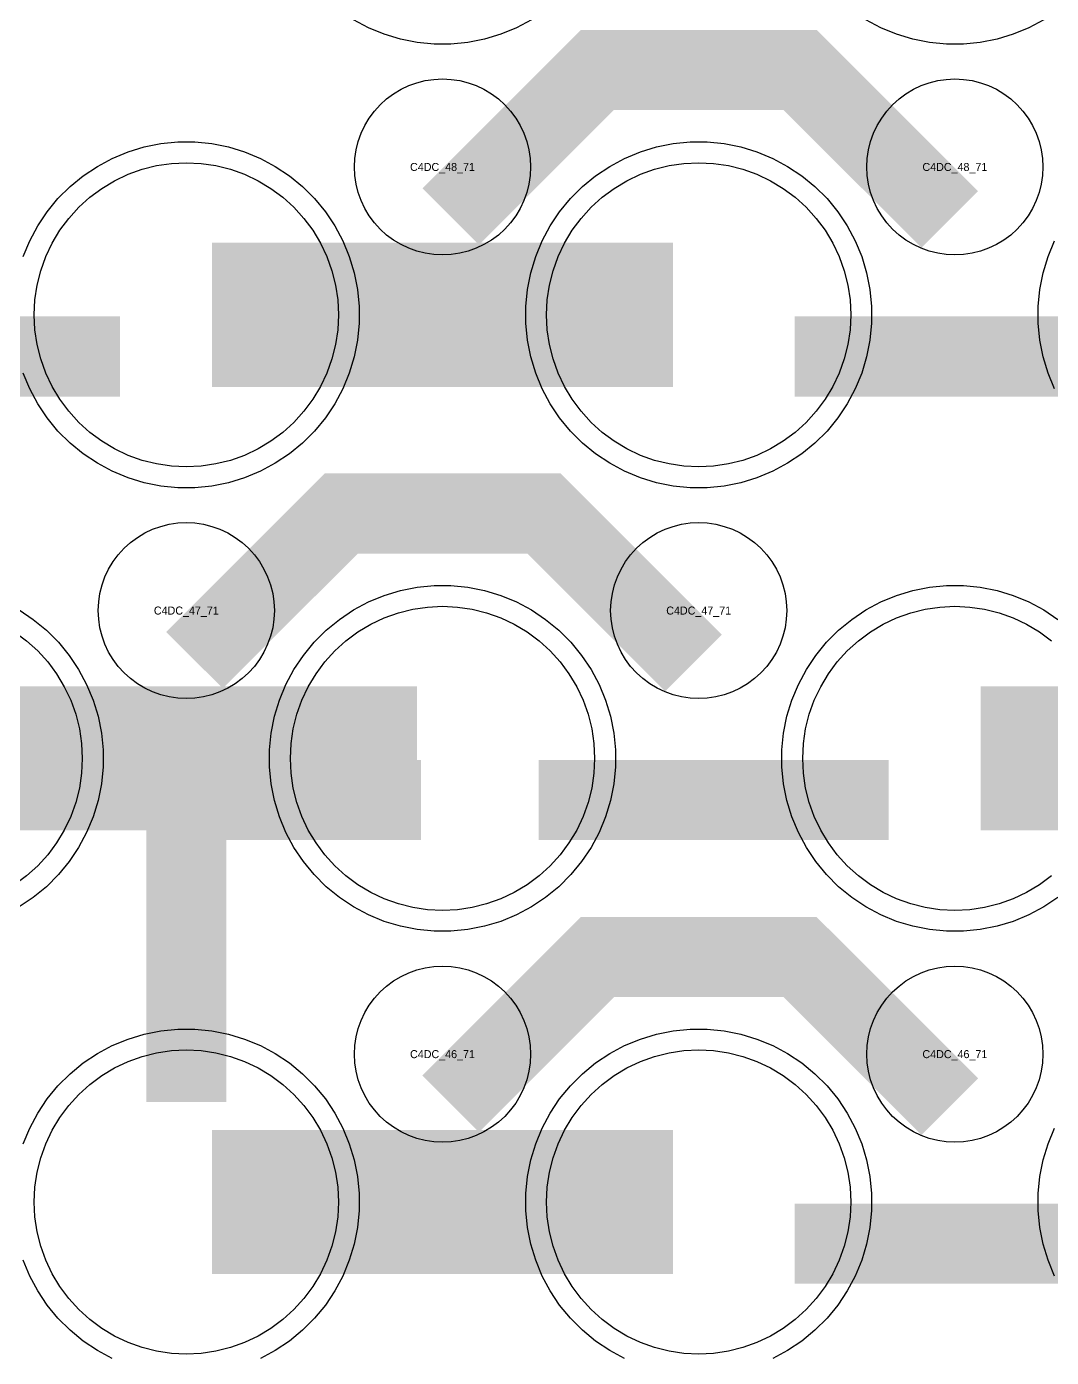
# Model space of a CAD drawing. Extents: x -11880 to 11880, y -14992 to 14992.
# Drawn here: x 10670.1 to 10990.1, y -8514.2 to -8098.5 of the extents above; entities that cross this region are included whole.
import ezdxf
from ezdxf.enums import TextEntityAlignment as Align

# ---------------------------------------------------------------- set-up
doc = ezdxf.new("R2010")
doc.units = 0
doc.header["$MEASUREMENT"] = 0
for name, color, linetype in [('GDS_775_DT_237', 138, 'CONTINUOUS'), ('RDL1_FS', 34, 'CONTINUOUS'), ('RDL_BS', 160, 'CONTINUOUS')]:
    doc.layers.add(name, color=color, linetype=linetype)

msp = doc.modelspace()

# ---------------------------------------------------------------- linework, layer by layer
at = {"layer": 'RDL1_FS'}
for points in [[(10720, -8235.999), (10715.343, -8235.77), (10710.732, -8235.086), (10706.209, -8233.954), (10701.819, -8232.382), (10697.605, -8230.39), (10693.605, -8227.992), (10689.86, -8225.214), (10686.406, -8222.084), (10683.276, -8218.63), (10680.498, -8214.885), (10678.1, -8210.885), (10676.108, -8206.671), (10674.536, -8202.281), (10673.404, -8197.758), (10672.72, -8193.147), (10672.491, -8188.49), (10672.72, -8183.833), (10673.404, -8179.222), (10674.536, -8174.699), (10676.108, -8170.309), (10678.1, -8166.095), (10680.498, -8162.095), (10683.276, -8158.35), (10686.406, -8154.896), (10689.86, -8151.766), (10693.605, -8148.988), (10697.605, -8146.59), (10701.819, -8144.598), (10706.209, -8143.026), (10710.732, -8141.894), (10715.343, -8141.21), (10720, -8140.981), (10724.657, -8141.21), (10729.268, -8141.894), (10733.791, -8143.026), (10738.181, -8144.598), (10742.395, -8146.59), (10746.395, -8148.988), (10750.14, -8151.766), (10753.594, -8154.896), (10756.724, -8158.35), (10759.502, -8162.095), (10761.9, -8166.095), (10763.892, -8170.309), (10765.464, -8174.699), (10766.596, -8179.222), (10767.28, -8183.833), (10767.509, -8188.49), (10767.28, -8193.147), (10766.596, -8197.758), (10765.464, -8202.281), (10763.892, -8206.671), (10761.9, -8210.885), (10759.502, -8214.885), (10756.724, -8218.63), (10753.594, -8222.084), (10750.14, -8225.214), (10746.395, -8227.992), (10742.395, -8230.39), (10738.181, -8232.382), (10733.791, -8233.954), (10729.268, -8235.086), (10724.657, -8235.77)], [(10880, -8235.999), (10875.343, -8235.77), (10870.732, -8235.086), (10866.209, -8233.954), (10861.819, -8232.382), (10857.605, -8230.39), (10853.605, -8227.992), (10849.86, -8225.214), (10846.406, -8222.084), (10843.276, -8218.63), (10840.498, -8214.885), (10838.1, -8210.885), (10836.108, -8206.671), (10834.536, -8202.281), (10833.404, -8197.758), (10832.72, -8193.147), (10832.491, -8188.49), (10832.72, -8183.833), (10833.404, -8179.222), (10834.536, -8174.699), (10836.108, -8170.309), (10838.1, -8166.095), (10840.498, -8162.095), (10843.276, -8158.35), (10846.406, -8154.896), (10849.86, -8151.766), (10853.605, -8148.988), (10857.605, -8146.59), (10861.819, -8144.598), (10866.209, -8143.026), (10870.732, -8141.894), (10875.343, -8141.21), (10880, -8140.981), (10884.657, -8141.21), (10889.268, -8141.894), (10893.791, -8143.026), (10898.181, -8144.598), (10902.395, -8146.59), (10906.395, -8148.988), (10910.14, -8151.766), (10913.594, -8154.896), (10916.724, -8158.35), (10919.502, -8162.095), (10921.9, -8166.095), (10923.892, -8170.309), (10925.464, -8174.699), (10926.596, -8179.222), (10927.28, -8183.833), (10927.509, -8188.49), (10927.28, -8193.147), (10926.596, -8197.758), (10925.464, -8202.281), (10923.892, -8206.671), (10921.9, -8210.885), (10919.502, -8214.885), (10916.724, -8218.63), (10913.594, -8222.084), (10910.14, -8225.214), (10906.395, -8227.992), (10902.395, -8230.39), (10898.181, -8232.382), (10893.791, -8233.954), (10889.268, -8235.086), (10884.657, -8235.77)]]:
    msp.add_lwpolyline(points, close=True, dxfattribs=at)
for points in [[(10728.002, -8188.49, 45, 45, 0), (10800.002, -8188.49, 45, 45, 0)], [(10800.002, -8188.49, 45, 45, 0), (10872.002, -8188.49, 45, 45, 0)]]:
    msp.add_lwpolyline(points, format="xyseb", dxfattribs=at)
at = {"layer": 'RDL1_FS', "color": 241, "true_color": 0xf7abae}
for points in [[(10800, -8374.564), (10795.343, -8374.335), (10790.732, -8373.651), (10786.209, -8372.519), (10781.819, -8370.947), (10777.605, -8368.955), (10773.605, -8366.557), (10769.86, -8363.779), (10766.406, -8360.649), (10763.276, -8357.195), (10760.498, -8353.45), (10758.1, -8349.45), (10756.108, -8345.236), (10754.536, -8340.846), (10753.404, -8336.323), (10752.72, -8331.712), (10752.491, -8327.055), (10752.72, -8322.398), (10753.404, -8317.787), (10754.536, -8313.264), (10756.108, -8308.874), (10758.1, -8304.66), (10760.498, -8300.66), (10763.276, -8296.915), (10766.406, -8293.461), (10769.86, -8290.331), (10773.605, -8287.553), (10777.605, -8285.155), (10781.819, -8283.163), (10786.209, -8281.591), (10790.732, -8280.459), (10795.343, -8279.775), (10800, -8279.546), (10804.657, -8279.775), (10809.268, -8280.459), (10813.791, -8281.591), (10818.181, -8283.163), (10822.395, -8285.155), (10826.395, -8287.553), (10830.14, -8290.331), (10833.594, -8293.461), (10836.724, -8296.915), (10839.502, -8300.66), (10841.9, -8304.66), (10843.892, -8308.874), (10845.464, -8313.264), (10846.596, -8317.787), (10847.28, -8322.398), (10847.509, -8327.055), (10847.28, -8331.712), (10846.596, -8336.323), (10845.464, -8340.846), (10843.892, -8345.236), (10841.9, -8349.45), (10839.502, -8353.45), (10836.724, -8357.195), (10833.594, -8360.649), (10830.14, -8363.779), (10826.395, -8366.557), (10822.395, -8368.955), (10818.181, -8370.947), (10813.791, -8372.519), (10809.268, -8373.651), (10804.657, -8374.335)], [(10720, -8513.124), (10715.343, -8512.895), (10710.732, -8512.211), (10706.209, -8511.079), (10701.819, -8509.507), (10697.605, -8507.515), (10693.605, -8505.117), (10689.86, -8502.339), (10686.406, -8499.209), (10683.276, -8495.755), (10680.498, -8492.01), (10678.1, -8488.01), (10676.108, -8483.796), (10674.536, -8479.406), (10673.404, -8474.883), (10672.72, -8470.272), (10672.491, -8465.615), (10672.72, -8460.958), (10673.404, -8456.347), (10674.536, -8451.824), (10676.108, -8447.434), (10678.1, -8443.22), (10680.498, -8439.22), (10683.276, -8435.475), (10686.406, -8432.021), (10689.86, -8428.891), (10693.605, -8426.113), (10697.605, -8423.715), (10701.819, -8421.723), (10706.209, -8420.151), (10710.732, -8419.019), (10715.343, -8418.335), (10720, -8418.106), (10724.657, -8418.335), (10729.268, -8419.019), (10733.791, -8420.151), (10738.181, -8421.723), (10742.395, -8423.715), (10746.395, -8426.113), (10750.14, -8428.891), (10753.594, -8432.021), (10756.724, -8435.475), (10759.502, -8439.22), (10761.9, -8443.22), (10763.892, -8447.434), (10765.464, -8451.824), (10766.596, -8456.347), (10767.28, -8460.958), (10767.509, -8465.615), (10767.28, -8470.272), (10766.596, -8474.883), (10765.464, -8479.406), (10763.892, -8483.796), (10761.9, -8488.01), (10759.502, -8492.01), (10756.724, -8495.755), (10753.594, -8499.209), (10750.14, -8502.339), (10746.395, -8505.117), (10742.395, -8507.515), (10738.181, -8509.507), (10733.791, -8511.079), (10729.268, -8512.211), (10724.657, -8512.895)], [(10880, -8513.124), (10875.343, -8512.895), (10870.732, -8512.211), (10866.209, -8511.079), (10861.819, -8509.507), (10857.605, -8507.515), (10853.605, -8505.117), (10849.86, -8502.339), (10846.406, -8499.209), (10843.276, -8495.755), (10840.498, -8492.01), (10838.1, -8488.01), (10836.108, -8483.796), (10834.536, -8479.406), (10833.404, -8474.883), (10832.72, -8470.272), (10832.491, -8465.615), (10832.72, -8460.958), (10833.404, -8456.347), (10834.536, -8451.824), (10836.108, -8447.434), (10838.1, -8443.22), (10840.498, -8439.22), (10843.276, -8435.475), (10846.406, -8432.021), (10849.86, -8428.891), (10853.605, -8426.113), (10857.605, -8423.715), (10861.819, -8421.723), (10866.209, -8420.151), (10870.732, -8419.019), (10875.343, -8418.335), (10880, -8418.106), (10884.657, -8418.335), (10889.268, -8419.019), (10893.791, -8420.151), (10898.181, -8421.723), (10902.395, -8423.715), (10906.395, -8426.113), (10910.14, -8428.891), (10913.594, -8432.021), (10916.724, -8435.475), (10919.502, -8439.22), (10921.9, -8443.22), (10923.892, -8447.434), (10925.464, -8451.824), (10926.596, -8456.347), (10927.28, -8460.958), (10927.509, -8465.615), (10927.28, -8470.272), (10926.596, -8474.883), (10925.464, -8479.406), (10923.892, -8483.796), (10921.9, -8488.01), (10919.502, -8492.01), (10916.724, -8495.755), (10913.594, -8499.209), (10910.14, -8502.339), (10906.395, -8505.117), (10902.395, -8507.515), (10898.181, -8509.507), (10893.791, -8511.079), (10889.268, -8512.211), (10884.657, -8512.895)]]:
    msp.add_lwpolyline(points, close=True, dxfattribs=at)
for points in [[(10990.14, -8363.779), (10986.395, -8366.557), (10982.395, -8368.955), (10978.181, -8370.947), (10973.791, -8372.519), (10969.268, -8373.651), (10964.657, -8374.335), (10960, -8374.564), (10955.343, -8374.335), (10950.732, -8373.651), (10946.209, -8372.519), (10941.819, -8370.947), (10937.605, -8368.955), (10933.605, -8366.557), (10929.86, -8363.779), (10926.406, -8360.649), (10923.276, -8357.195), (10920.498, -8353.45), (10918.1, -8349.45), (10916.108, -8345.236), (10914.536, -8340.846), (10913.404, -8336.323), (10912.72, -8331.712), (10912.491, -8327.055), (10912.72, -8322.398), (10913.404, -8317.787), (10914.536, -8313.264), (10916.108, -8308.874), (10918.1, -8304.66), (10920.498, -8300.66), (10923.276, -8296.915), (10926.406, -8293.461), (10929.86, -8290.331), (10933.605, -8287.553), (10937.605, -8285.155), (10941.819, -8283.163), (10946.209, -8281.591), (10950.732, -8280.459), (10955.343, -8279.775), (10960, -8279.546), (10964.657, -8279.775), (10969.268, -8280.459), (10973.791, -8281.591), (10978.181, -8283.163), (10982.395, -8285.155), (10986.395, -8287.553), (10990.14, -8290.331)], [(10666.395, -8287.553), (10670.14, -8290.331), (10673.594, -8293.461), (10676.724, -8296.915), (10679.502, -8300.66), (10681.9, -8304.66), (10683.892, -8308.874), (10685.464, -8313.264), (10686.596, -8317.787), (10687.28, -8322.398), (10687.509, -8327.055), (10687.28, -8331.712), (10686.596, -8336.323), (10685.464, -8340.846), (10683.892, -8345.236), (10681.9, -8349.45), (10679.502, -8353.45), (10676.724, -8357.195), (10673.594, -8360.649), (10670.14, -8363.779), (10666.395, -8366.557)]]:
    msp.add_lwpolyline(points, dxfattribs=at)
for points in [[(10648.002, -8327.055, 45, 45, 0), (10720.002, -8327.055, 45, 45, 0)], [(10720.002, -8327.055, 45, 45, 0), (10792.002, -8327.055, 45, 45, 0)], [(10968.002, -8327.055, 45, 45, 0), (11040.002, -8327.055, 45, 45, 0)], [(10728.002, -8465.615, 45, 45, 0), (10800.002, -8465.615, 45, 45, 0)], [(10800.002, -8465.615, 45, 45, 0), (10872.002, -8465.615, 45, 45, 0)]]:
    msp.add_lwpolyline(points, format="xyseb", dxfattribs=at)
at = {"layer": 'RDL_BS'}
for points in [[(10827.777, -8096.308), (10823.115, -8098.8), (10818.205, -8100.831), (10813.165, -8102.362), (10807.938, -8103.408), (10802.644, -8103.925), (10797.356, -8103.925), (10792.062, -8103.408), (10786.835, -8102.362), (10781.795, -8100.831), (10776.885, -8098.8), (10772.223, -8096.308)], [(10987.777, -8096.308), (10983.115, -8098.8), (10978.205, -8100.831), (10973.165, -8102.362), (10967.938, -8103.408), (10962.644, -8103.925), (10957.356, -8103.925), (10952.062, -8103.408), (10946.835, -8102.362), (10941.795, -8100.831), (10936.885, -8098.8), (10932.223, -8096.308)], [(10669.094, -8170.285), (10671.125, -8165.375), (10673.617, -8160.713), (10676.564, -8156.299), (10679.926, -8152.198), (10683.708, -8148.416), (10687.809, -8145.054), (10692.223, -8142.107), (10696.885, -8139.615), (10701.795, -8137.584), (10706.835, -8136.053), (10712.062, -8135.007), (10717.356, -8134.49), (10722.644, -8134.49), (10727.938, -8135.007), (10733.165, -8136.053), (10738.205, -8137.584), (10743.115, -8139.615), (10747.777, -8142.107), (10752.191, -8145.054), (10756.292, -8148.416), (10760.074, -8152.198), (10763.436, -8156.299), (10766.383, -8160.713), (10768.875, -8165.375), (10770.906, -8170.285), (10772.437, -8175.325), (10773.483, -8180.552), (10774, -8185.846), (10774, -8191.134), (10773.483, -8196.428), (10772.437, -8201.655), (10770.906, -8206.695), (10768.875, -8211.605), (10766.383, -8216.267), (10763.436, -8220.681), (10760.074, -8224.782), (10756.292, -8228.564), (10752.191, -8231.926), (10747.777, -8234.873), (10743.115, -8237.365), (10738.205, -8239.396), (10733.165, -8240.927), (10727.938, -8241.973), (10722.644, -8242.49), (10717.356, -8242.49), (10712.062, -8241.973), (10706.835, -8240.927), (10701.795, -8239.396), (10696.885, -8237.365), (10692.223, -8234.873), (10687.809, -8231.926), (10683.708, -8228.564), (10679.926, -8224.782), (10676.564, -8220.681), (10673.617, -8216.267), (10671.125, -8211.605), (10669.094, -8206.695)], [(10991.125, -8211.605), (10989.094, -8206.695), (10987.563, -8201.655), (10986.517, -8196.428), (10986, -8191.134), (10986, -8185.846), (10986.517, -8180.552), (10987.563, -8175.325), (10989.094, -8170.285), (10991.125, -8165.375)]]:
    msp.add_lwpolyline(points, dxfattribs=at)
for points in [[(10802.562, -8157.804, 25, 25, 0), (10848.377, -8111.989, 25, 25, 0), (10881.93, -8111.989, 25, 25, 0)], [(10958.401, -8158.703, 25, 25, 0), (10911.687, -8111.989, 25, 25, 0), (10881.929, -8111.989, 25, 25, 0)], [(10590.016, -8201.503, 25, 25, 0), (10699.281, -8201.503, 25, 25, 0)], [(10910.016, -8201.503, 25, 25, 0), (11019.281, -8201.503, 25, 25, 0)], [(10722.562, -8296.369, 25, 25, 0), (10768.377, -8250.554, 25, 25, 0), (10801.93, -8250.554, 25, 25, 0)], [(10878.401, -8297.268, 25, 25, 0), (10831.687, -8250.554, 25, 25, 0), (10801.929, -8250.554, 25, 25, 0)], [(10802.562, -8434.929, 25, 25, 0), (10848.377, -8389.114, 25, 25, 0), (10881.93, -8389.114, 25, 25, 0)], [(10958.401, -8435.828, 25, 25, 0), (10911.687, -8389.114, 25, 25, 0), (10881.929, -8389.114, 25, 25, 0)]]:
    msp.add_lwpolyline(points, format="xyseb", dxfattribs=at)
for points in [[(10800, -8169.796), (10797.307, -8169.664), (10794.635, -8169.268), (10792.016, -8168.611), (10789.481, -8167.704), (10787.044, -8166.552), (10784.72, -8165.159), (10782.557, -8163.556), (10780.558, -8161.744), (10778.746, -8159.745), (10777.143, -8157.582), (10775.75, -8155.258), (10774.598, -8152.821), (10773.691, -8150.286), (10773.034, -8147.667), (10772.638, -8144.995), (10772.506, -8142.302), (10772.638, -8139.609), (10773.034, -8136.937), (10773.691, -8134.318), (10774.598, -8131.783), (10775.75, -8129.346), (10777.143, -8127.022), (10778.746, -8124.859), (10780.558, -8122.86), (10782.557, -8121.048), (10784.72, -8119.445), (10787.044, -8118.052), (10789.481, -8116.9), (10792.016, -8115.993), (10794.635, -8115.336), (10797.307, -8114.94), (10800, -8114.808), (10802.693, -8114.94), (10805.365, -8115.336), (10807.984, -8115.993), (10810.519, -8116.9), (10812.956, -8118.052), (10815.28, -8119.445), (10817.443, -8121.048), (10819.442, -8122.86), (10821.254, -8124.859), (10822.857, -8127.022), (10824.25, -8129.346), (10825.402, -8131.783), (10826.309, -8134.318), (10826.966, -8136.937), (10827.362, -8139.609), (10827.494, -8142.302), (10827.362, -8144.995), (10826.966, -8147.667), (10826.309, -8150.286), (10825.402, -8152.821), (10824.25, -8155.258), (10822.857, -8157.582), (10821.254, -8159.745), (10819.442, -8161.744), (10817.443, -8163.556), (10815.28, -8165.159), (10812.956, -8166.552), (10810.519, -8167.704), (10807.984, -8168.611), (10805.365, -8169.268), (10802.693, -8169.664)], [(10960, -8169.796), (10957.307, -8169.664), (10954.635, -8169.268), (10952.016, -8168.611), (10949.481, -8167.704), (10947.044, -8166.552), (10944.72, -8165.159), (10942.557, -8163.556), (10940.558, -8161.744), (10938.746, -8159.745), (10937.143, -8157.582), (10935.75, -8155.258), (10934.598, -8152.821), (10933.691, -8150.286), (10933.034, -8147.667), (10932.638, -8144.995), (10932.506, -8142.302), (10932.638, -8139.609), (10933.034, -8136.937), (10933.691, -8134.318), (10934.598, -8131.783), (10935.75, -8129.346), (10937.143, -8127.022), (10938.746, -8124.859), (10940.558, -8122.86), (10942.557, -8121.048), (10944.72, -8119.445), (10947.044, -8118.052), (10949.481, -8116.9), (10952.016, -8115.993), (10954.635, -8115.336), (10957.307, -8114.94), (10960, -8114.808), (10962.693, -8114.94), (10965.365, -8115.336), (10967.984, -8115.993), (10970.519, -8116.9), (10972.956, -8118.052), (10975.28, -8119.445), (10977.443, -8121.048), (10979.442, -8122.86), (10981.254, -8124.859), (10982.857, -8127.022), (10984.25, -8129.346), (10985.402, -8131.783), (10986.309, -8134.318), (10986.966, -8136.937), (10987.362, -8139.609), (10987.494, -8142.302), (10987.362, -8144.995), (10986.966, -8147.667), (10986.309, -8150.286), (10985.402, -8152.821), (10984.25, -8155.258), (10982.857, -8157.582), (10981.254, -8159.745), (10979.442, -8161.744), (10977.443, -8163.556), (10975.28, -8165.159), (10972.956, -8166.552), (10970.519, -8167.704), (10967.984, -8168.611), (10965.365, -8169.268), (10962.693, -8169.664)], [(10877.356, -8242.49), (10872.062, -8241.973), (10866.835, -8240.927), (10861.795, -8239.396), (10856.885, -8237.365), (10852.223, -8234.873), (10847.809, -8231.926), (10843.708, -8228.564), (10839.926, -8224.782), (10836.564, -8220.681), (10833.617, -8216.267), (10831.125, -8211.605), (10829.094, -8206.695), (10827.563, -8201.655), (10826.517, -8196.428), (10826, -8191.134), (10826, -8185.846), (10826.517, -8180.552), (10827.563, -8175.325), (10829.094, -8170.285), (10831.125, -8165.375), (10833.617, -8160.713), (10836.564, -8156.299), (10839.926, -8152.198), (10843.708, -8148.416), (10847.809, -8145.054), (10852.223, -8142.107), (10856.885, -8139.615), (10861.795, -8137.584), (10866.835, -8136.053), (10872.062, -8135.007), (10877.356, -8134.49), (10882.644, -8134.49), (10887.938, -8135.007), (10893.165, -8136.053), (10898.205, -8137.584), (10903.115, -8139.615), (10907.777, -8142.107), (10912.191, -8145.054), (10916.292, -8148.416), (10920.074, -8152.198), (10923.436, -8156.299), (10926.383, -8160.713), (10928.875, -8165.375), (10930.906, -8170.285), (10932.437, -8175.325), (10933.483, -8180.552), (10934, -8185.846), (10934, -8191.134), (10933.483, -8196.428), (10932.437, -8201.655), (10930.906, -8206.695), (10928.875, -8211.605), (10926.383, -8216.267), (10923.436, -8220.681), (10920.074, -8224.782), (10916.292, -8228.564), (10912.191, -8231.926), (10907.777, -8234.873), (10903.115, -8237.365), (10898.205, -8239.396), (10893.165, -8240.927), (10887.938, -8241.973), (10882.644, -8242.49)], [(10720, -8308.361), (10717.307, -8308.229), (10714.635, -8307.833), (10712.016, -8307.176), (10709.481, -8306.269), (10707.044, -8305.117), (10704.72, -8303.724), (10702.557, -8302.121), (10700.558, -8300.309), (10698.746, -8298.31), (10697.143, -8296.147), (10695.75, -8293.823), (10694.598, -8291.386), (10693.691, -8288.851), (10693.034, -8286.232), (10692.638, -8283.56), (10692.506, -8280.867), (10692.638, -8278.174), (10693.034, -8275.502), (10693.691, -8272.883), (10694.598, -8270.348), (10695.75, -8267.911), (10697.143, -8265.587), (10698.746, -8263.424), (10700.558, -8261.425), (10702.557, -8259.613), (10704.72, -8258.01), (10707.044, -8256.617), (10709.481, -8255.465), (10712.016, -8254.558), (10714.635, -8253.901), (10717.307, -8253.505), (10720, -8253.373), (10722.693, -8253.505), (10725.365, -8253.901), (10727.984, -8254.558), (10730.519, -8255.465), (10732.956, -8256.617), (10735.28, -8258.01), (10737.443, -8259.613), (10739.442, -8261.425), (10741.254, -8263.424), (10742.857, -8265.587), (10744.25, -8267.911), (10745.402, -8270.348), (10746.309, -8272.883), (10746.966, -8275.502), (10747.362, -8278.174), (10747.494, -8280.867), (10747.362, -8283.56), (10746.966, -8286.232), (10746.309, -8288.851), (10745.402, -8291.386), (10744.25, -8293.823), (10742.857, -8296.147), (10741.254, -8298.31), (10739.442, -8300.309), (10737.443, -8302.121), (10735.28, -8303.724), (10732.956, -8305.117), (10730.519, -8306.269), (10727.984, -8307.176), (10725.365, -8307.833), (10722.693, -8308.229)], [(10880, -8308.361), (10877.307, -8308.229), (10874.635, -8307.833), (10872.016, -8307.176), (10869.481, -8306.269), (10867.044, -8305.117), (10864.72, -8303.724), (10862.557, -8302.121), (10860.558, -8300.309), (10858.746, -8298.31), (10857.143, -8296.147), (10855.75, -8293.823), (10854.598, -8291.386), (10853.691, -8288.851), (10853.034, -8286.232), (10852.638, -8283.56), (10852.506, -8280.867), (10852.638, -8278.174), (10853.034, -8275.502), (10853.691, -8272.883), (10854.598, -8270.348), (10855.75, -8267.911), (10857.143, -8265.587), (10858.746, -8263.424), (10860.558, -8261.425), (10862.557, -8259.613), (10864.72, -8258.01), (10867.044, -8256.617), (10869.481, -8255.465), (10872.016, -8254.558), (10874.635, -8253.901), (10877.307, -8253.505), (10880, -8253.373), (10882.693, -8253.505), (10885.365, -8253.901), (10887.984, -8254.558), (10890.519, -8255.465), (10892.956, -8256.617), (10895.28, -8258.01), (10897.443, -8259.613), (10899.442, -8261.425), (10901.254, -8263.424), (10902.857, -8265.587), (10904.25, -8267.911), (10905.402, -8270.348), (10906.309, -8272.883), (10906.966, -8275.502), (10907.362, -8278.174), (10907.494, -8280.867), (10907.362, -8283.56), (10906.966, -8286.232), (10906.309, -8288.851), (10905.402, -8291.386), (10904.25, -8293.823), (10902.857, -8296.147), (10901.254, -8298.31), (10899.442, -8300.309), (10897.443, -8302.121), (10895.28, -8303.724), (10892.956, -8305.117), (10890.519, -8306.269), (10887.984, -8307.176), (10885.365, -8307.833), (10882.693, -8308.229)], [(10800, -8446.921), (10797.307, -8446.789), (10794.635, -8446.393), (10792.016, -8445.736), (10789.481, -8444.829), (10787.044, -8443.677), (10784.72, -8442.284), (10782.557, -8440.681), (10780.558, -8438.869), (10778.746, -8436.87), (10777.143, -8434.707), (10775.75, -8432.383), (10774.598, -8429.946), (10773.691, -8427.411), (10773.034, -8424.792), (10772.638, -8422.12), (10772.506, -8419.427), (10772.638, -8416.734), (10773.034, -8414.062), (10773.691, -8411.443), (10774.598, -8408.908), (10775.75, -8406.471), (10777.143, -8404.147), (10778.746, -8401.984), (10780.558, -8399.985), (10782.557, -8398.173), (10784.72, -8396.57), (10787.044, -8395.177), (10789.481, -8394.025), (10792.016, -8393.118), (10794.635, -8392.461), (10797.307, -8392.065), (10800, -8391.933), (10802.693, -8392.065), (10805.365, -8392.461), (10807.984, -8393.118), (10810.519, -8394.025), (10812.956, -8395.177), (10815.28, -8396.57), (10817.443, -8398.173), (10819.442, -8399.985), (10821.254, -8401.984), (10822.857, -8404.147), (10824.25, -8406.471), (10825.402, -8408.908), (10826.309, -8411.443), (10826.966, -8414.062), (10827.362, -8416.734), (10827.494, -8419.427), (10827.362, -8422.12), (10826.966, -8424.792), (10826.309, -8427.411), (10825.402, -8429.946), (10824.25, -8432.383), (10822.857, -8434.707), (10821.254, -8436.87), (10819.442, -8438.869), (10817.443, -8440.681), (10815.28, -8442.284), (10812.956, -8443.677), (10810.519, -8444.829), (10807.984, -8445.736), (10805.365, -8446.393), (10802.693, -8446.789)], [(10960, -8446.921), (10957.307, -8446.789), (10954.635, -8446.393), (10952.016, -8445.736), (10949.481, -8444.829), (10947.044, -8443.677), (10944.72, -8442.284), (10942.557, -8440.681), (10940.558, -8438.869), (10938.746, -8436.87), (10937.143, -8434.707), (10935.75, -8432.383), (10934.598, -8429.946), (10933.691, -8427.411), (10933.034, -8424.792), (10932.638, -8422.12), (10932.506, -8419.427), (10932.638, -8416.734), (10933.034, -8414.062), (10933.691, -8411.443), (10934.598, -8408.908), (10935.75, -8406.471), (10937.143, -8404.147), (10938.746, -8401.984), (10940.558, -8399.985), (10942.557, -8398.173), (10944.72, -8396.57), (10947.044, -8395.177), (10949.481, -8394.025), (10952.016, -8393.118), (10954.635, -8392.461), (10957.307, -8392.065), (10960, -8391.933), (10962.693, -8392.065), (10965.365, -8392.461), (10967.984, -8393.118), (10970.519, -8394.025), (10972.956, -8395.177), (10975.28, -8396.57), (10977.443, -8398.173), (10979.442, -8399.985), (10981.254, -8401.984), (10982.857, -8404.147), (10984.25, -8406.471), (10985.402, -8408.908), (10986.309, -8411.443), (10986.966, -8414.062), (10987.362, -8416.734), (10987.494, -8419.427), (10987.362, -8422.12), (10986.966, -8424.792), (10986.309, -8427.411), (10985.402, -8429.946), (10984.25, -8432.383), (10982.857, -8434.707), (10981.254, -8436.87), (10979.442, -8438.869), (10977.443, -8440.681), (10975.28, -8442.284), (10972.956, -8443.677), (10970.519, -8444.829), (10967.984, -8445.736), (10965.365, -8446.393), (10962.693, -8446.789)]]:
    msp.add_lwpolyline(points, close=True, dxfattribs=at)
at = {"layer": 'RDL_BS', "color": 241, "true_color": 0xf7abae}
msp.add_lwpolyline([(10797.356, -8381.055), (10792.062, -8380.538), (10786.835, -8379.492), (10781.795, -8377.961), (10776.885, -8375.93), (10772.223, -8373.438), (10767.809, -8370.491), (10763.708, -8367.129), (10759.926, -8363.347), (10756.564, -8359.246), (10753.617, -8354.832), (10751.125, -8350.17), (10749.094, -8345.26), (10747.563, -8340.22), (10746.517, -8334.993), (10746, -8329.699), (10746, -8324.411), (10746.517, -8319.117), (10747.563, -8313.89), (10749.094, -8308.85), (10751.125, -8303.94), (10753.617, -8299.278), (10756.564, -8294.864), (10759.926, -8290.763), (10763.708, -8286.981), (10767.809, -8283.619), (10772.223, -8280.672), (10776.885, -8278.18), (10781.795, -8276.149), (10786.835, -8274.618), (10792.062, -8273.572), (10797.356, -8273.055), (10802.644, -8273.055), (10807.938, -8273.572), (10813.165, -8274.618), (10818.205, -8276.149), (10823.115, -8278.18), (10827.777, -8280.672), (10832.191, -8283.619), (10836.292, -8286.981), (10840.074, -8290.763), (10843.436, -8294.864), (10846.383, -8299.278), (10848.875, -8303.94), (10850.906, -8308.85), (10852.437, -8313.89), (10853.483, -8319.117), (10854, -8324.411), (10854, -8329.699), (10853.483, -8334.993), (10852.437, -8340.22), (10850.906, -8345.26), (10848.875, -8350.17), (10846.383, -8354.832), (10843.436, -8359.246), (10840.074, -8363.347), (10836.292, -8367.129), (10832.191, -8370.491), (10827.777, -8373.438), (10823.115, -8375.93), (10818.205, -8377.961), (10813.165, -8379.492), (10807.938, -8380.538), (10802.644, -8381.055)], close=True, dxfattribs=at)
for points in [[(10992.191, -8370.491), (10987.777, -8373.438), (10983.115, -8375.93), (10978.205, -8377.961), (10973.165, -8379.492), (10967.938, -8380.538), (10962.644, -8381.055), (10957.356, -8381.055), (10952.062, -8380.538), (10946.835, -8379.492), (10941.795, -8377.961), (10936.885, -8375.93), (10932.223, -8373.438), (10927.809, -8370.491), (10923.708, -8367.129), (10919.926, -8363.347), (10916.564, -8359.246), (10913.617, -8354.832), (10911.125, -8350.17), (10909.094, -8345.26), (10907.563, -8340.22), (10906.517, -8334.993), (10906, -8329.699), (10906, -8324.411), (10906.517, -8319.117), (10907.563, -8313.89), (10909.094, -8308.85), (10911.125, -8303.94), (10913.617, -8299.278), (10916.564, -8294.864), (10919.926, -8290.763), (10923.708, -8286.981), (10927.809, -8283.619), (10932.223, -8280.672), (10936.885, -8278.18), (10941.795, -8276.149), (10946.835, -8274.618), (10952.062, -8273.572), (10957.356, -8273.055), (10962.644, -8273.055), (10967.938, -8273.572), (10973.165, -8274.618), (10978.205, -8276.149), (10983.115, -8278.18), (10987.777, -8280.672), (10992.191, -8283.619)], [(10667.777, -8280.672), (10672.191, -8283.619), (10676.292, -8286.981), (10680.074, -8290.763), (10683.436, -8294.864), (10686.383, -8299.278), (10688.875, -8303.94), (10690.906, -8308.85), (10692.437, -8313.89), (10693.483, -8319.117), (10694, -8324.411), (10694, -8329.699), (10693.483, -8334.993), (10692.437, -8340.22), (10690.906, -8345.26), (10688.875, -8350.17), (10686.383, -8354.832), (10683.436, -8359.246), (10680.074, -8363.347), (10676.292, -8367.129), (10672.191, -8370.491), (10667.777, -8373.438)], [(10669.094, -8447.41), (10671.125, -8442.5), (10673.617, -8437.838), (10676.564, -8433.424), (10679.926, -8429.323), (10683.708, -8425.541), (10687.809, -8422.179), (10692.223, -8419.232), (10696.885, -8416.74), (10701.795, -8414.709), (10706.835, -8413.178), (10712.062, -8412.132), (10717.356, -8411.615), (10722.644, -8411.615), (10727.938, -8412.132), (10733.165, -8413.178), (10738.205, -8414.709), (10743.115, -8416.74), (10747.777, -8419.232), (10752.191, -8422.179), (10756.292, -8425.541), (10760.074, -8429.323), (10763.436, -8433.424), (10766.383, -8437.838), (10768.875, -8442.5), (10770.906, -8447.41), (10772.437, -8452.45), (10773.483, -8457.677), (10774, -8462.971), (10774, -8468.259), (10773.483, -8473.553), (10772.437, -8478.78), (10770.906, -8483.82), (10768.875, -8488.73), (10766.383, -8493.392), (10763.436, -8497.806), (10760.074, -8501.907), (10756.292, -8505.689), (10752.191, -8509.051), (10747.777, -8511.998), (10743.115, -8514.49)], [(10856.885, -8514.49), (10852.223, -8511.998), (10847.809, -8509.051), (10843.708, -8505.689), (10839.926, -8501.907), (10836.564, -8497.806), (10833.617, -8493.392), (10831.125, -8488.73), (10829.094, -8483.82), (10827.563, -8478.78), (10826.517, -8473.553), (10826, -8468.259), (10826, -8462.971), (10826.517, -8457.677), (10827.563, -8452.45), (10829.094, -8447.41), (10831.125, -8442.5), (10833.617, -8437.838), (10836.564, -8433.424), (10839.926, -8429.323), (10843.708, -8425.541), (10847.809, -8422.179), (10852.223, -8419.232), (10856.885, -8416.74), (10861.795, -8414.709), (10866.835, -8413.178), (10872.062, -8412.132), (10877.356, -8411.615), (10882.644, -8411.615), (10887.938, -8412.132), (10893.165, -8413.178), (10898.205, -8414.709), (10903.115, -8416.74), (10907.777, -8419.232), (10912.191, -8422.179), (10916.292, -8425.541), (10920.074, -8429.323), (10923.436, -8433.424), (10926.383, -8437.838), (10928.875, -8442.5), (10930.906, -8447.41), (10932.437, -8452.45), (10933.483, -8457.677), (10934, -8462.971), (10934, -8468.259), (10933.483, -8473.553), (10932.437, -8478.78), (10930.906, -8483.82), (10928.875, -8488.73), (10926.383, -8493.392), (10923.436, -8497.806), (10920.074, -8501.907), (10916.292, -8505.689), (10912.191, -8509.051), (10907.777, -8511.998), (10903.115, -8514.49)], [(10991.125, -8488.73), (10989.094, -8483.82), (10987.563, -8478.78), (10986.517, -8473.553), (10986, -8468.259), (10986, -8462.971), (10986.517, -8457.677), (10987.563, -8452.45), (10989.094, -8447.41), (10991.125, -8442.5)], [(10696.885, -8514.49), (10692.223, -8511.998), (10687.809, -8509.051), (10683.708, -8505.689), (10679.926, -8501.907), (10676.564, -8497.806), (10673.617, -8493.392), (10671.125, -8488.73), (10669.094, -8483.82)]]:
    msp.add_lwpolyline(points, dxfattribs=at)
for points in [[(10720, -8434.355, 25, 25, 0), (10720, -8327.578, 25, 25, 0)], [(10720, -8434.355, 25, 25, 0), (10720, -8327.578, 25, 25, 0)], [(10707.5, -8340.078, 25, 25, 0), (10772.167, -8340.078, 25, 25, 0)], [(10707.5, -8340.078, 25, 25, 0), (10793.333, -8340.078, 25, 25, 0)], [(10830.016, -8340.068, 25, 25, 0), (10939.281, -8340.068, 25, 25, 0)], [(10910.016, -8478.628, 25, 25, 0), (11019.281, -8478.628, 25, 25, 0)]]:
    msp.add_lwpolyline(points, format="xyseb", dxfattribs=at)

# ---------------------------------------------------------------- texts
at = {"layer": 'GDS_775_DT_237'}
for s, p in [('C4DC_48_71', (10800, -8142.302)), ('C4DC_48_71', (10800, -8142.302)), ('C4DC_48_71', (10960, -8142.302)), ('C4DC_48_71', (10960, -8142.302)), ('C4DC_47_71', (10720, -8280.867)), ('C4DC_47_71', (10720, -8280.867)), ('C4DC_47_71', (10880, -8280.867)), ('C4DC_47_71', (10880, -8280.867)), ('C4DC_46_71', (10800, -8419.427)), ('C4DC_46_71', (10800, -8419.427)), ('C4DC_46_71', (10960, -8419.427)), ('C4DC_46_71', (10960, -8419.427))]:
    msp.add_text(s, height=2.5, dxfattribs=at).set_placement(p, align=Align.MIDDLE_CENTER)

doc.saveas('drawing.dxf')
